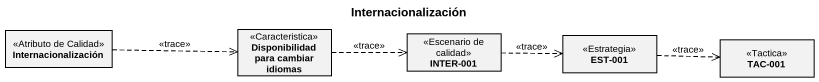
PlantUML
@startuml
title Internacionalización
hide circle
hide empty members
class Internacionalización <<Atributo de Calidad>>
class "Disponibilidad para cambiar idiomas" as Disponibilidad_para_cambiar <<Caracteristica>>
class "INTER-001" as INTER_001 <<Escenario de calidad>>
class "EST-001" as EST_001 <<Estrategia>>
class "TAC-001" as TAC_001 <<Tactica>>
Internacionalización .right.> Disponibilidad_para_cambiar : <<trace>>
Disponibilidad_para_cambiar .right.> INTER_001 : <<trace>>
INTER_001 .right.> EST_001 : <<trace>>
EST_001 .right.> TAC_001 : <<trace>>
@enduml
